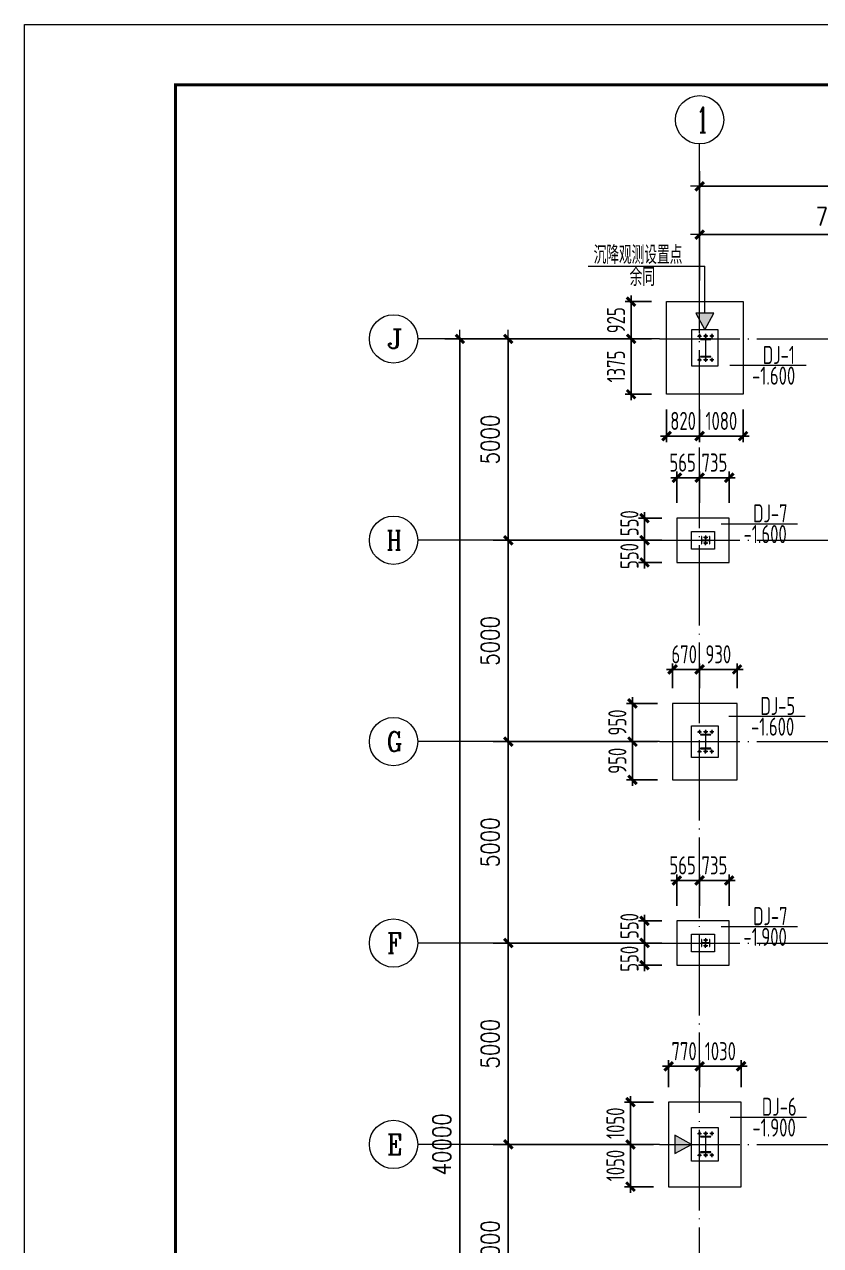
# Model space of a CAD drawing. Header units: millimetres. Extents: x 19781 to 898973, y -947928 to -267362.
# Drawn here: x 19977 to 39746, y -352009 to -321690 of the extents above; entities that cross this region are included whole.
import ezdxf
from ezdxf.enums import TextEntityAlignment as Align

# ---------------------------------------------------------------- set-up
doc = ezdxf.new("R2010")
doc.units = ezdxf.units.MM
doc.header["$LTSCALE"] = 100
doc.linetypes.add('CENTERX2', pattern=[101.599999, 63.5, -12.7, 12.7, -12.7])
doc.linetypes.add('DOTE', pattern=[2.42, 2, -0.2, 0.02, -0.2])
doc.layers.get('0').update_dxf_attribs({"lineweight": 18})
for name, color, linetype, lineweight in [('10', 7, 'Continuous', 18), ('1000', 2, 'Continuous', 18), ('11000', 4, 'Continuous', 18), ('52', 2, 'Continuous', 18), ('AXIS', 3, 'Continuous', 18), ('AXIS_TEXT', 7, 'Continuous', 18), ('BORDER', 7, 'Continuous', 18), ('DIM', 3, 'Continuous', 18), ('DOTE', 1, 'DOTE', 18), ('JC', 7, 'Continuous', 18), ('数字', 3, 'Continuous', 20), ('轴线', 1, 'CENTERX2', 13), ('钢柱', 4, 'Continuous', 20)]:
    doc.layers.add(name, color=color, linetype=linetype, lineweight=lineweight)
doc.styles.add('_HZTXT', font='txt.shx', dxfattribs={"width": 0.7, "bigfont": 'hztxt.shx'})
doc.styles.add('_TCH_AXIS', font='complex.shx', dxfattribs={"bigfont": 'gbcbig.shx'})
doc.styles.add('COMPLEX', font='complex.shx', dxfattribs={"bigfont": 'gbcbig.shx'})
doc.styles.add('dim_font', font='simplex.shx', dxfattribs={"width": 0.8, "bigfont": 'gbcbig.shx'})
doc.styles.add('TSSD_REIN', font='tssdeng.shx', dxfattribs={"width": 0.7, "bigfont": 'hztxt.shx'})
doc.dimstyles.new('DIMN150', dxfattribs={"dimscale": 1.5, "dimtxt": 300, "dimasz": 1, "dimexe": 250, "dimexo": 300, "dimgap": 150, "dimtad": 1, "dimdec": 0, "dimzin": 0, "dimdsep": 46, "dimtxsty": 'dim_font', "dimblk": '_CAXARROW', "dimcen": 0.09, "dimdle": 2, "dimclrt": 7, "dimadec": 0, "dimazin": 0, "dimtfac": 1, "dimtdec": 0, "dimtix": 1, "dimtmove": 2, "dimatfit": 3, "dimfxl": 1, "dimtolj": 1, "dimtzin": 0, "dimarcsym": 0})
doc.dimstyles.new('TSSD_100_100', dxfattribs={"dimtxt": 300, "dimasz": 100, "dimexe": 100, "dimexo": 250, "dimgap": 100, "dimtad": 1, "dimdec": 0, "dimzin": 0, "dimdsep": 46, "dimtxsty": 'TSSD_REIN', "dimblk": 'ARCHTICK', "dimcen": 0, "dimdle": 100, "dimclrt": 7, "dimadec": 0, "dimazin": 0, "dimtfac": 1, "dimtdec": 0, "dimtix": 1, "dimtmove": 2, "dimatfit": 3, "dimfxl": 1, "dimtolj": 1, "dimtzin": 0, "dimarcsym": 0})
pattern_1 = [(45, (0, 0), (-7.0710678, 7.0710678), []), (45, (0, 2.5), (-7.0710678, 7.0710678), [])]

# ---------------------------------------------------------------- blocks, each defined once
blk = doc.blocks.new('_DIMX')
blk.add_line((-150, 0), (150, 0))
blk.add_lwpolyline([(-70, -70, 50, 50, 0), (70, 70, 50, 50, 0)], format="xyseb")
blk = doc.blocks.new('*X1409')
at = {"layer": 'AXIS', "color": 0, "lineweight": -2, "transparency": 16777216}
for p, q in [((35292, -329497), (31617, -329497)), ((31992, -334495), (31992, -329498)), ((35292, -334497), (31617, -334497))]:
    blk.add_line(p, q, dxfattribs=at)
at = {"layer": 'AXIS', "color": 0, "lineweight": -2, "transparency": 16777216, "xscale": 1.5, "yscale": 1.5, "zscale": 1.5}
for p, rotation in [((31992, -329497), 90), ((31992, -334497), 270)]:
    blk.add_blockref('_DIMX', p, dxfattribs=dict(at, rotation=rotation))
at = {"layer": 'AXIS', "color": 7, "transparency": 16777216, "insert": (31542, -331997), "char_height": 450, "width": 3805.71, "attachment_point": 5, "rotation": 90, "style": 'dim_font'}
blk.add_mtext('5000', dxfattribs=at)
blk = doc.blocks.new('_CAXARROW')
blk.add_hatch(color=0).paths.add_polyline_path([(0, 0), (-1, 0.125), (-1, -0.125)], flags=0)
blk = doc.blocks.new('*X1410')
at = {"layer": 'AXIS', "color": 0, "lineweight": -2, "transparency": 16777216}
for p, q in [((36742, -328047), (36742, -326534)), ((43742, -328047), (43742, -326534)), ((36744, -326909), (43741, -326909))]:
    blk.add_line(p, q, dxfattribs=at)
at = {"layer": 'AXIS', "color": 0, "lineweight": -2, "transparency": 16777216, "xscale": 1.5, "yscale": 1.5, "zscale": 1.5, "rotation": 180}
blk.add_blockref('_DIMX', (36742, -326909), dxfattribs=at)
at = {"layer": 'AXIS', "color": 0, "lineweight": -2, "transparency": 16777216, "xscale": 1.5, "yscale": 1.5, "zscale": 1.5}
blk.add_blockref('_DIMX', (43742, -326909), dxfattribs=at)
at = {"layer": 'AXIS', "color": 7, "transparency": 16777216, "insert": (40242, -326459), "char_height": 450, "width": 3805.71, "attachment_point": 5, "style": 'dim_font'}
blk.add_mtext('7000', dxfattribs=at)
blk = doc.blocks.new('_AXISO')
blk.add_circle((0, 0), 0.5)
at = {"layer": 'AXIS_TEXT', "style": 'COMPLEX', "width": 1.04167}
blk.add_attdef('A', (-0.25, -0.28), '', height=0.56, dxfattribs=at)
blk = doc.blocks.new('*X1424')
at = {"layer": 'AXIS', "color": 0, "lineweight": -2, "transparency": 16777216}
for p, q in [((34992, -329497), (30417, -329497)), ((30792, -369495), (30792, -329498)), ((34992, -369497), (30417, -369497))]:
    blk.add_line(p, q, dxfattribs=at)
at = {"layer": 'AXIS', "color": 0, "lineweight": -2, "transparency": 16777216, "xscale": 1.5, "yscale": 1.5, "zscale": 1.5}
for p, rotation in [((30792, -329497), 90), ((30792, -369497), 270)]:
    blk.add_blockref('_DIMX', p, dxfattribs=dict(at, rotation=rotation))
at = {"layer": 'AXIS', "color": 7, "transparency": 16777216, "insert": (30342, -349497), "char_height": 450, "width": 4834.29, "attachment_point": 5, "rotation": 90, "style": 'dim_font'}
blk.add_mtext('40000', dxfattribs=at)
blk = doc.blocks.new('*X1425')
at = {"layer": 'AXIS', "color": 0, "lineweight": -2, "transparency": 16777216}
for p, q in [((36742, -327747), (36742, -325334)), ((134742, -327747), (134742, -325334)), ((36744, -325709), (134741, -325709))]:
    blk.add_line(p, q, dxfattribs=at)
at = {"layer": 'AXIS', "color": 0, "lineweight": -2, "transparency": 16777216, "xscale": 1.5, "yscale": 1.5, "zscale": 1.5, "rotation": 180}
blk.add_blockref('_DIMX', (36742, -325709), dxfattribs=at)
at = {"layer": 'AXIS', "color": 0, "lineweight": -2, "transparency": 16777216, "xscale": 1.5, "yscale": 1.5, "zscale": 1.5}
blk.add_blockref('_DIMX', (134742, -325709), dxfattribs=at)
at = {"layer": 'AXIS', "color": 7, "transparency": 16777216, "insert": (85742, -325259), "char_height": 450, "width": 4834.29, "attachment_point": 5, "style": 'dim_font'}
blk.add_mtext('98000', dxfattribs=at)
blk = doc.blocks.new('*X1426')
at = {"layer": 'AXIS', "color": 0, "lineweight": -2, "transparency": 16777216}
for p, q in [((35292, -334497), (31617, -334497)), ((31992, -339495), (31992, -334498)), ((35292, -339497), (31617, -339497))]:
    blk.add_line(p, q, dxfattribs=at)
at = {"layer": 'AXIS', "color": 0, "lineweight": -2, "transparency": 16777216, "xscale": 1.5, "yscale": 1.5, "zscale": 1.5}
for p, rotation in [((31992, -334497), 90), ((31992, -339497), 270)]:
    blk.add_blockref('_DIMX', p, dxfattribs=dict(at, rotation=rotation))
at = {"layer": 'AXIS', "color": 7, "transparency": 16777216, "insert": (31542, -336997), "char_height": 450, "width": 3805.71, "attachment_point": 5, "rotation": 90, "style": 'dim_font'}
blk.add_mtext('5000', dxfattribs=at)
blk = doc.blocks.new('*X1427')
at = {"layer": 'AXIS', "color": 0, "lineweight": -2, "transparency": 16777216}
for p, q in [((35292, -339497), (31617, -339497)), ((31992, -344495), (31992, -339498)), ((35292, -344497), (31617, -344497))]:
    blk.add_line(p, q, dxfattribs=at)
at = {"layer": 'AXIS', "color": 0, "lineweight": -2, "transparency": 16777216, "xscale": 1.5, "yscale": 1.5, "zscale": 1.5}
for p, rotation in [((31992, -339497), 90), ((31992, -344497), 270)]:
    blk.add_blockref('_DIMX', p, dxfattribs=dict(at, rotation=rotation))
at = {"layer": 'AXIS', "color": 7, "transparency": 16777216, "insert": (31542, -341997), "char_height": 450, "width": 3805.71, "attachment_point": 5, "rotation": 90, "style": 'dim_font'}
blk.add_mtext('5000', dxfattribs=at)
blk = doc.blocks.new('*X1428')
at = {"layer": 'AXIS', "color": 0, "lineweight": -2, "transparency": 16777216}
for p, q in [((35292, -344497), (31617, -344497)), ((31992, -349495), (31992, -344498)), ((35292, -349497), (31617, -349497))]:
    blk.add_line(p, q, dxfattribs=at)
at = {"layer": 'AXIS', "color": 0, "lineweight": -2, "transparency": 16777216, "xscale": 1.5, "yscale": 1.5, "zscale": 1.5}
for p, rotation in [((31992, -344497), 90), ((31992, -349497), 270)]:
    blk.add_blockref('_DIMX', p, dxfattribs=dict(at, rotation=rotation))
at = {"layer": 'AXIS', "color": 7, "transparency": 16777216, "insert": (31542, -346997), "char_height": 450, "width": 3805.71, "attachment_point": 5, "rotation": 90, "style": 'dim_font'}
blk.add_mtext('5000', dxfattribs=at)
blk = doc.blocks.new('*X1429')
at = {"layer": 'AXIS', "color": 0, "lineweight": -2, "transparency": 16777216}
for p, q in [((35292, -349497), (31617, -349497)), ((31992, -354495), (31992, -349498)), ((35292, -354497), (31617, -354497))]:
    blk.add_line(p, q, dxfattribs=at)
at = {"layer": 'AXIS', "color": 0, "lineweight": -2, "transparency": 16777216, "xscale": 1.5, "yscale": 1.5, "zscale": 1.5}
for p, rotation in [((31992, -349497), 90), ((31992, -354497), 270)]:
    blk.add_blockref('_DIMX', p, dxfattribs=dict(at, rotation=rotation))
at = {"layer": 'AXIS', "color": 7, "transparency": 16777216, "insert": (31542, -351997), "char_height": 450, "width": 3805.71, "attachment_point": 5, "rotation": 90, "style": 'dim_font'}
blk.add_mtext('5000', dxfattribs=at)
blk = doc.blocks.new('_ArchTick_0')
at = {"color": 0, "linetype": 'ByBlock'}
blk.add_lwpolyline([(-0.71, -0.71, 0.5, 0.5, 0), (0.71, 0.71, 0.5, 0.5, 0)], format="xyseb", dxfattribs=at)
blk = doc.blocks.new('*X1691')
at = {"layer": 'DIM', "color": 0, "lineweight": -2, "ltscale": 100, "transparency": 16777216}
for p, q in [((35547, -329497), (34890, -329497)), ((35040, -329347), (35040, -331022)), ((35547, -330872), (34890, -330872))]:
    blk.add_line(p, q, dxfattribs=at)
at = {"layer": 'DIM', "color": 0, "lineweight": -2, "ltscale": 100, "transparency": 16777216, "xscale": 150, "yscale": 150, "zscale": 150}
for p, rotation in [((35040, -329497), 90), ((35040, -330872), 270)]:
    blk.add_blockref('_ArchTick_0', p, dxfattribs=dict(at, rotation=rotation))
at = {"layer": 'DIM', "color": 7, "ltscale": 100, "transparency": 16777216, "insert": (34665, -330184), "char_height": 450, "width": 3195, "attachment_point": 5, "rotation": 90, "style": 'TSSD_REIN'}
blk.add_mtext('1375', dxfattribs=at)
blk = doc.blocks.new('_ARCHTICK')
at = {"color": 0, "linetype": 'ByBlock', "const_width": 0.5}
blk.add_lwpolyline([(-0.5, -0.5), (0.5, 0.5)], dxfattribs=at)
blk = doc.blocks.new('*X1692')
at = {"layer": 'DIM', "color": 0, "lineweight": -2, "ltscale": 100, "transparency": 16777216}
for p, q in [((36742, -331247), (36742, -332060)), ((37822, -331247), (37822, -332060)), ((36742, -331910), (36592, -331910)), ((36742, -331910), (37822, -331910)), ((37822, -331910), (37972, -331910))]:
    blk.add_line(p, q, dxfattribs=at)
at = {"layer": 'DIM', "color": 0, "lineweight": -2, "ltscale": 100, "transparency": 16777216, "xscale": 150, "yscale": 150, "zscale": 150}
blk.add_blockref('_ArchTick_0', (36742, -331910), dxfattribs=at)
at = {"layer": 'DIM', "color": 0, "lineweight": -2, "ltscale": 100, "transparency": 16777216, "xscale": 150, "yscale": 150, "zscale": 150, "rotation": 180}
blk.add_blockref('_ArchTick_0', (37822, -331910), dxfattribs=at)
at = {"layer": 'DIM', "color": 7, "ltscale": 100, "transparency": 16777216, "insert": (37282, -331535), "char_height": 450, "width": 3195, "attachment_point": 5, "style": 'TSSD_REIN'}
blk.add_mtext('1080', dxfattribs=at)
blk = doc.blocks.new('*X1693')
at = {"layer": 'DIM', "color": 0, "lineweight": -2, "ltscale": 100, "transparency": 16777216}
for p, q in [((35922, -331247), (35922, -332060)), ((36742, -331247), (36742, -332060)), ((35922, -331910), (35772, -331910)), ((35922, -331910), (36742, -331910)), ((36742, -331910), (36892, -331910))]:
    blk.add_line(p, q, dxfattribs=at)
at = {"layer": 'DIM', "color": 0, "lineweight": -2, "ltscale": 100, "transparency": 16777216, "xscale": 150, "yscale": 150, "zscale": 150}
blk.add_blockref('_ArchTick_0', (35922, -331910), dxfattribs=at)
at = {"layer": 'DIM', "color": 0, "lineweight": -2, "ltscale": 100, "transparency": 16777216, "xscale": 150, "yscale": 150, "zscale": 150, "rotation": 180}
blk.add_blockref('_ArchTick_0', (36742, -331910), dxfattribs=at)
at = {"layer": 'DIM', "color": 7, "ltscale": 100, "transparency": 16777216, "insert": (36332, -331535), "char_height": 450, "width": 2430, "attachment_point": 5, "style": 'TSSD_REIN'}
blk.add_mtext('820', dxfattribs=at)
blk = doc.blocks.new('*X1694')
at = {"layer": 'DIM', "color": 0, "lineweight": -2, "ltscale": 100, "transparency": 16777216}
for p, q in [((35547, -328572), (34890, -328572)), ((35040, -328572), (35040, -328422)), ((35040, -328572), (35040, -329497)), ((35547, -329497), (34890, -329497)), ((35040, -329497), (35040, -329647))]:
    blk.add_line(p, q, dxfattribs=at)
at = {"layer": 'DIM', "color": 0, "lineweight": -2, "ltscale": 100, "transparency": 16777216, "xscale": 150, "yscale": 150, "zscale": 150}
for p, rotation in [((35040, -328572), 270), ((35040, -329497), 90)]:
    blk.add_blockref('_ArchTick_0', p, dxfattribs=dict(at, rotation=rotation))
at = {"layer": 'DIM', "color": 7, "ltscale": 100, "transparency": 16777216, "insert": (34665, -329034), "char_height": 450, "width": 2430, "attachment_point": 5, "rotation": 90, "style": 'TSSD_REIN'}
blk.add_mtext('925', dxfattribs=at)
blk = doc.blocks.new('*X1697')
at = {"layer": 'DIM', "color": 0, "lineweight": -2, "ltscale": 100, "transparency": 16777216}
for p, q in [((35697, -338547), (34925, -338547)), ((35075, -338547), (35075, -338397)), ((35075, -338547), (35075, -339497)), ((35697, -339497), (34925, -339497)), ((35075, -339497), (35075, -339647))]:
    blk.add_line(p, q, dxfattribs=at)
at = {"layer": 'DIM', "color": 0, "lineweight": -2, "ltscale": 100, "transparency": 16777216, "xscale": 150, "yscale": 150, "zscale": 150}
for p, rotation in [((35075, -338547), 270), ((35075, -339497), 90)]:
    blk.add_blockref('_ArchTick_0', p, dxfattribs=dict(at, rotation=rotation))
at = {"layer": 'DIM', "color": 7, "ltscale": 100, "transparency": 16777216, "insert": (34700, -339022), "char_height": 450, "width": 2430, "attachment_point": 5, "rotation": 90, "style": 'TSSD_REIN'}
blk.add_mtext('950', dxfattribs=at)
blk = doc.blocks.new('*X1698')
at = {"layer": 'DIM', "color": 0, "lineweight": -2, "ltscale": 100, "transparency": 16777216}
for p, q in [((36742, -337704), (36592, -337704)), ((36742, -338172), (36742, -337554)), ((36742, -337704), (37672, -337704)), ((37672, -338172), (37672, -337554)), ((37672, -337704), (37822, -337704))]:
    blk.add_line(p, q, dxfattribs=at)
at = {"layer": 'DIM', "color": 0, "lineweight": -2, "ltscale": 100, "transparency": 16777216, "xscale": 150, "yscale": 150, "zscale": 150}
blk.add_blockref('_ArchTick_0', (36742, -337704), dxfattribs=at)
at = {"layer": 'DIM', "color": 0, "lineweight": -2, "ltscale": 100, "transparency": 16777216, "xscale": 150, "yscale": 150, "zscale": 150, "rotation": 180}
blk.add_blockref('_ArchTick_0', (37672, -337704), dxfattribs=at)
at = {"layer": 'DIM', "color": 7, "ltscale": 100, "transparency": 16777216, "insert": (37207, -337329), "char_height": 450, "width": 2430, "attachment_point": 5, "style": 'TSSD_REIN'}
blk.add_mtext('930', dxfattribs=at)
blk = doc.blocks.new('*X1699')
at = {"layer": 'DIM', "color": 0, "lineweight": -2, "ltscale": 100, "transparency": 16777216}
for p, q in [((35922, -337704), (36892, -337704)), ((36072, -338172), (36072, -337554)), ((36742, -338172), (36742, -337554))]:
    blk.add_line(p, q, dxfattribs=at)
at = {"layer": 'DIM', "color": 0, "lineweight": -2, "ltscale": 100, "transparency": 16777216, "xscale": 150, "yscale": 150, "zscale": 150, "rotation": 180}
blk.add_blockref('_ArchTick_0', (36072, -337704), dxfattribs=at)
at = {"layer": 'DIM', "color": 0, "lineweight": -2, "ltscale": 100, "transparency": 16777216, "xscale": 150, "yscale": 150, "zscale": 150}
blk.add_blockref('_ArchTick_0', (36742, -337704), dxfattribs=at)
at = {"layer": 'DIM', "color": 7, "ltscale": 100, "transparency": 16777216, "insert": (36360, -337329), "char_height": 450, "width": 2385, "attachment_point": 5, "style": 'TSSD_REIN'}
blk.add_mtext('670', dxfattribs=at)
blk = doc.blocks.new('*X1700')
at = {"layer": 'DIM', "color": 0, "lineweight": -2, "ltscale": 100, "transparency": 16777216}
for p, q in [((35697, -339497), (34925, -339497)), ((35075, -339497), (35075, -339347)), ((35075, -339497), (35075, -340447)), ((35697, -340447), (34925, -340447)), ((35075, -340447), (35075, -340597))]:
    blk.add_line(p, q, dxfattribs=at)
at = {"layer": 'DIM', "color": 0, "lineweight": -2, "ltscale": 100, "transparency": 16777216, "xscale": 150, "yscale": 150, "zscale": 150}
for p, rotation in [((35075, -339497), 270), ((35075, -340447), 90)]:
    blk.add_blockref('_ArchTick_0', p, dxfattribs=dict(at, rotation=rotation))
at = {"layer": 'DIM', "color": 7, "ltscale": 100, "transparency": 16777216, "insert": (34700, -339972), "char_height": 450, "width": 2430, "attachment_point": 5, "rotation": 90, "style": 'TSSD_REIN'}
blk.add_mtext('950', dxfattribs=at)
blk = doc.blocks.new('*X1705')
at = {"layer": 'DIM', "color": 0, "lineweight": -2, "ltscale": 100, "transparency": 16777216}
for p, q in [((36742, -348072), (36742, -347408)), ((37772, -348072), (37772, -347408)), ((36742, -347558), (36592, -347558)), ((36742, -347558), (37772, -347558)), ((37772, -347558), (37922, -347558))]:
    blk.add_line(p, q, dxfattribs=at)
at = {"layer": 'DIM', "color": 0, "lineweight": -2, "ltscale": 100, "transparency": 16777216, "xscale": 150, "yscale": 150, "zscale": 150}
blk.add_blockref('_ArchTick_0', (36742, -347558), dxfattribs=at)
at = {"layer": 'DIM', "color": 0, "lineweight": -2, "ltscale": 100, "transparency": 16777216, "xscale": 150, "yscale": 150, "zscale": 150, "rotation": 180}
blk.add_blockref('_ArchTick_0', (37772, -347558), dxfattribs=at)
at = {"layer": 'DIM', "color": 7, "ltscale": 100, "transparency": 16777216, "insert": (37257, -347183), "char_height": 450, "width": 3195, "attachment_point": 5, "style": 'TSSD_REIN'}
blk.add_mtext('1030', dxfattribs=at)
blk = doc.blocks.new('*X1706')
at = {"layer": 'DIM', "color": 0, "lineweight": -2, "ltscale": 100, "transparency": 16777216}
for p, q in [((35027, -348447), (35027, -348297)), ((35597, -348447), (34877, -348447)), ((35027, -348447), (35027, -349497)), ((35597, -349497), (34877, -349497)), ((35027, -349497), (35027, -349647))]:
    blk.add_line(p, q, dxfattribs=at)
at = {"layer": 'DIM', "color": 0, "lineweight": -2, "ltscale": 100, "transparency": 16777216, "xscale": 150, "yscale": 150, "zscale": 150}
for p, rotation in [((35027, -348447), 270), ((35027, -349497), 90)]:
    blk.add_blockref('_ArchTick_0', p, dxfattribs=dict(at, rotation=rotation))
at = {"layer": 'DIM', "color": 7, "ltscale": 100, "transparency": 16777216, "insert": (34652, -348972), "char_height": 450, "width": 3195, "attachment_point": 5, "rotation": 90, "style": 'TSSD_REIN'}
blk.add_mtext('1050', dxfattribs=at)
blk = doc.blocks.new('*X1707')
at = {"layer": 'DIM', "color": 0, "lineweight": -2, "ltscale": 100, "transparency": 16777216}
for p, q in [((35597, -349497), (34877, -349497)), ((35027, -349497), (35027, -349347)), ((35027, -349497), (35027, -350547)), ((35597, -350547), (34877, -350547)), ((35027, -350547), (35027, -350697))]:
    blk.add_line(p, q, dxfattribs=at)
at = {"layer": 'DIM', "color": 0, "lineweight": -2, "ltscale": 100, "transparency": 16777216, "xscale": 150, "yscale": 150, "zscale": 150}
for p, rotation in [((35027, -349497), 270), ((35027, -350547), 90)]:
    blk.add_blockref('_ArchTick_0', p, dxfattribs=dict(at, rotation=rotation))
at = {"layer": 'DIM', "color": 7, "ltscale": 100, "transparency": 16777216, "insert": (34652, -350022), "char_height": 450, "width": 3195, "attachment_point": 5, "rotation": 90, "style": 'TSSD_REIN'}
blk.add_mtext('1050', dxfattribs=at)
blk = doc.blocks.new('*X1708')
at = {"layer": 'DIM', "color": 0, "lineweight": -2, "ltscale": 100, "transparency": 16777216}
for p, q in [((35972, -348072), (35972, -347408)), ((36742, -348072), (36742, -347408)), ((35972, -347558), (35822, -347558)), ((35972, -347558), (36742, -347558)), ((36742, -347558), (36892, -347558))]:
    blk.add_line(p, q, dxfattribs=at)
at = {"layer": 'DIM', "color": 0, "lineweight": -2, "ltscale": 100, "transparency": 16777216, "xscale": 150, "yscale": 150, "zscale": 150}
blk.add_blockref('_ArchTick_0', (35972, -347558), dxfattribs=at)
at = {"layer": 'DIM', "color": 0, "lineweight": -2, "ltscale": 100, "transparency": 16777216, "xscale": 150, "yscale": 150, "zscale": 150, "rotation": 180}
blk.add_blockref('_ArchTick_0', (36742, -347558), dxfattribs=at)
at = {"layer": 'DIM', "color": 7, "ltscale": 100, "transparency": 16777216, "insert": (36357, -347183), "char_height": 450, "width": 2430, "attachment_point": 5, "style": 'TSSD_REIN'}
blk.add_mtext('770', dxfattribs=at)
blk = doc.blocks.new('*X1745')
at = {"layer": 'DIM', "color": 0, "lineweight": -2, "ltscale": 100, "transparency": 16777216}
for p, q in [((35375, -343797), (35375, -344647)), ((35802, -343947), (35225, -343947)), ((35802, -344497), (35225, -344497))]:
    blk.add_line(p, q, dxfattribs=at)
at = {"layer": 'DIM', "color": 0, "lineweight": -2, "ltscale": 100, "transparency": 16777216, "xscale": 150, "yscale": 150, "zscale": 150}
for p, rotation in [((35375, -343947), 90), ((35375, -344497), 270)]:
    blk.add_blockref('_ArchTick_0', p, dxfattribs=dict(at, rotation=rotation))
at = {"layer": 'DIM', "color": 7, "ltscale": 100, "transparency": 16777216, "insert": (35000, -344075), "char_height": 450, "width": 2430, "attachment_point": 5, "rotation": 90, "style": 'TSSD_REIN'}
blk.add_mtext('550', dxfattribs=at)
blk = doc.blocks.new('*X1746')
at = {"layer": 'DIM', "color": 0, "lineweight": -2, "ltscale": 100, "transparency": 16777216}
for p, q in [((36177, -343572), (36177, -342794)), ((36742, -343572), (36742, -342794)), ((36027, -342944), (36892, -342944))]:
    blk.add_line(p, q, dxfattribs=at)
at = {"layer": 'DIM', "color": 0, "lineweight": -2, "ltscale": 100, "transparency": 16777216, "xscale": 150, "yscale": 150, "zscale": 150, "rotation": 180}
blk.add_blockref('_ArchTick_0', (36177, -342944), dxfattribs=at)
at = {"layer": 'DIM', "color": 0, "lineweight": -2, "ltscale": 100, "transparency": 16777216, "xscale": 150, "yscale": 150, "zscale": 150}
blk.add_blockref('_ArchTick_0', (36742, -342944), dxfattribs=at)
at = {"layer": 'DIM', "color": 7, "ltscale": 100, "transparency": 16777216, "insert": (36320, -342569), "char_height": 450, "width": 2430, "attachment_point": 5, "style": 'TSSD_REIN'}
blk.add_mtext('565', dxfattribs=at)
blk = doc.blocks.new('*X1747')
at = {"layer": 'DIM', "color": 0, "lineweight": -2, "ltscale": 100, "transparency": 16777216}
for p, q in [((35375, -344347), (35375, -345197)), ((35802, -344497), (35225, -344497)), ((35802, -345047), (35225, -345047))]:
    blk.add_line(p, q, dxfattribs=at)
at = {"layer": 'DIM', "color": 0, "lineweight": -2, "ltscale": 100, "transparency": 16777216, "xscale": 150, "yscale": 150, "zscale": 150}
for p, rotation in [((35375, -344497), 90), ((35375, -345047), 270)]:
    blk.add_blockref('_ArchTick_0', p, dxfattribs=dict(at, rotation=rotation))
at = {"layer": 'DIM', "color": 7, "ltscale": 100, "transparency": 16777216, "insert": (35000, -344889), "char_height": 450, "width": 2430, "attachment_point": 5, "rotation": 90, "style": 'TSSD_REIN'}
blk.add_mtext('550', dxfattribs=at)
blk = doc.blocks.new('*X1748')
at = {"layer": 'DIM', "color": 0, "lineweight": -2, "ltscale": 100, "transparency": 16777216}
for p, q in [((36742, -343572), (36742, -342794)), ((37477, -343572), (37477, -342794)), ((36742, -342944), (36592, -342944)), ((36742, -342944), (37477, -342944)), ((37477, -342944), (37627, -342944))]:
    blk.add_line(p, q, dxfattribs=at)
at = {"layer": 'DIM', "color": 0, "lineweight": -2, "ltscale": 100, "transparency": 16777216, "xscale": 150, "yscale": 150, "zscale": 150}
blk.add_blockref('_ArchTick_0', (36742, -342944), dxfattribs=at)
at = {"layer": 'DIM', "color": 0, "lineweight": -2, "ltscale": 100, "transparency": 16777216, "xscale": 150, "yscale": 150, "zscale": 150, "rotation": 180}
blk.add_blockref('_ArchTick_0', (37477, -342944), dxfattribs=at)
at = {"layer": 'DIM', "color": 7, "ltscale": 100, "transparency": 16777216, "insert": (37110, -342569), "char_height": 450, "width": 2430, "attachment_point": 5, "style": 'TSSD_REIN'}
blk.add_mtext('735', dxfattribs=at)
blk = doc.blocks.new('*X1753')
at = {"layer": 'DIM', "color": 0, "lineweight": -2, "ltscale": 100, "transparency": 16777216}
for p, q in [((35375, -333797), (35375, -334647)), ((35802, -333947), (35225, -333947)), ((35802, -334497), (35225, -334497))]:
    blk.add_line(p, q, dxfattribs=at)
at = {"layer": 'DIM', "color": 0, "lineweight": -2, "ltscale": 100, "transparency": 16777216, "xscale": 150, "yscale": 150, "zscale": 150}
for p, rotation in [((35375, -333947), 90), ((35375, -334497), 270)]:
    blk.add_blockref('_ArchTick_0', p, dxfattribs=dict(at, rotation=rotation))
at = {"layer": 'DIM', "color": 7, "ltscale": 100, "transparency": 16777216, "insert": (35000, -334075), "char_height": 450, "width": 2430, "attachment_point": 5, "rotation": 90, "style": 'TSSD_REIN'}
blk.add_mtext('550', dxfattribs=at)
blk = doc.blocks.new('*X1754')
at = {"layer": 'DIM', "color": 0, "lineweight": -2, "ltscale": 100, "transparency": 16777216}
for p, q in [((36177, -333572), (36177, -332794)), ((36742, -333572), (36742, -332794)), ((36027, -332944), (36892, -332944))]:
    blk.add_line(p, q, dxfattribs=at)
at = {"layer": 'DIM', "color": 0, "lineweight": -2, "ltscale": 100, "transparency": 16777216, "xscale": 150, "yscale": 150, "zscale": 150, "rotation": 180}
blk.add_blockref('_ArchTick_0', (36177, -332944), dxfattribs=at)
at = {"layer": 'DIM', "color": 0, "lineweight": -2, "ltscale": 100, "transparency": 16777216, "xscale": 150, "yscale": 150, "zscale": 150}
blk.add_blockref('_ArchTick_0', (36742, -332944), dxfattribs=at)
at = {"layer": 'DIM', "color": 7, "ltscale": 100, "transparency": 16777216, "insert": (36320, -332569), "char_height": 450, "width": 2430, "attachment_point": 5, "style": 'TSSD_REIN'}
blk.add_mtext('565', dxfattribs=at)
blk = doc.blocks.new('*X1755')
at = {"layer": 'DIM', "color": 0, "lineweight": -2, "ltscale": 100, "transparency": 16777216}
for p, q in [((35375, -334347), (35375, -335197)), ((35802, -334497), (35225, -334497)), ((35802, -335047), (35225, -335047))]:
    blk.add_line(p, q, dxfattribs=at)
at = {"layer": 'DIM', "color": 0, "lineweight": -2, "ltscale": 100, "transparency": 16777216, "xscale": 150, "yscale": 150, "zscale": 150}
for p, rotation in [((35375, -334497), 90), ((35375, -335047), 270)]:
    blk.add_blockref('_ArchTick_0', p, dxfattribs=dict(at, rotation=rotation))
at = {"layer": 'DIM', "color": 7, "ltscale": 100, "transparency": 16777216, "insert": (35000, -334889), "char_height": 450, "width": 2430, "attachment_point": 5, "rotation": 90, "style": 'TSSD_REIN'}
blk.add_mtext('550', dxfattribs=at)
blk = doc.blocks.new('*X1756')
at = {"layer": 'DIM', "color": 0, "lineweight": -2, "ltscale": 100, "transparency": 16777216}
for p, q in [((36742, -333572), (36742, -332794)), ((37477, -333572), (37477, -332794)), ((36742, -332944), (36592, -332944)), ((36742, -332944), (37477, -332944)), ((37477, -332944), (37627, -332944))]:
    blk.add_line(p, q, dxfattribs=at)
at = {"layer": 'DIM', "color": 0, "lineweight": -2, "ltscale": 100, "transparency": 16777216, "xscale": 150, "yscale": 150, "zscale": 150}
blk.add_blockref('_ArchTick_0', (36742, -332944), dxfattribs=at)
at = {"layer": 'DIM', "color": 0, "lineweight": -2, "ltscale": 100, "transparency": 16777216, "xscale": 150, "yscale": 150, "zscale": 150, "rotation": 180}
blk.add_blockref('_ArchTick_0', (37477, -332944), dxfattribs=at)
at = {"layer": 'DIM', "color": 7, "ltscale": 100, "transparency": 16777216, "insert": (37110, -332569), "char_height": 450, "width": 2430, "attachment_point": 5, "style": 'TSSD_REIN'}
blk.add_mtext('735', dxfattribs=at)

msp = doc.modelspace()

# ---------------------------------------------------------------- hatches: boundary and pattern name
h = msp.add_hatch(color=256)
edge = h.paths.add_edge_path(flags=0)
edge.add_arc((36737.21, -329427), 26, 0, 360)
h = msp.add_hatch(color=256)
edge = h.paths.add_edge_path(flags=0)
edge.add_arc((36892.21, -329427), 26, 0, 360)
h = msp.add_hatch(color=256)
edge = h.paths.add_edge_path(flags=0)
edge.add_arc((37047.21, -329427), 26, 0, 360)
h = msp.add_hatch(color=256)
edge = h.paths.add_edge_path(flags=0)
edge.add_arc((36737.21, -330017), 26, 0, 360)
h = msp.add_hatch(color=256)
edge = h.paths.add_edge_path(flags=0)
edge.add_arc((36892.21, -330017), 26, 0, 360)
h = msp.add_hatch(color=256)
edge = h.paths.add_edge_path(flags=0)
edge.add_arc((37047.21, -330017), 26, 0, 360)
h = msp.add_hatch(color=256)
edge = h.paths.add_edge_path(flags=0)
edge.add_arc((36892.21, -334427), 26, 0, 360)
h = msp.add_hatch(color=256)
edge = h.paths.add_edge_path(flags=0)
edge.add_arc((36892.21, -334567), 26, 0, 360)
h = msp.add_hatch(color=256)
edge = h.paths.add_edge_path(flags=0)
edge.add_arc((36737.21, -339252), 26, 0, 360)
h = msp.add_hatch(color=256)
edge = h.paths.add_edge_path(flags=0)
edge.add_arc((36892.21, -339252), 26, 0, 360)
h = msp.add_hatch(color=256)
edge = h.paths.add_edge_path(flags=0)
edge.add_arc((37047.21, -339252), 26, 0, 360)
h = msp.add_hatch(color=256)
edge = h.paths.add_edge_path(flags=0)
edge.add_arc((36737.21, -339742), 26, 0, 360)
h = msp.add_hatch(color=256)
edge = h.paths.add_edge_path(flags=0)
edge.add_arc((36892.21, -339742), 26, 0, 360)
h = msp.add_hatch(color=256)
edge = h.paths.add_edge_path(flags=0)
edge.add_arc((37047.21, -339742), 26, 0, 360)
h = msp.add_hatch(color=256)
edge = h.paths.add_edge_path(flags=0)
edge.add_arc((36892.21, -344427), 26, 0, 360)
h = msp.add_hatch(color=256)
edge = h.paths.add_edge_path(flags=0)
edge.add_arc((36892.21, -344567), 26, 0, 360)
h = msp.add_hatch(color=256)
edge = h.paths.add_edge_path(flags=0)
edge.add_arc((36737.21, -349227), 26, 0, 360)
h = msp.add_hatch(color=256)
edge = h.paths.add_edge_path(flags=0)
edge.add_arc((36892.21, -349227), 26, 0, 360)
h = msp.add_hatch(color=256)
edge = h.paths.add_edge_path(flags=0)
edge.add_arc((37047.21, -349227), 26, 0, 360)
h = msp.add_hatch(color=256)
edge = h.paths.add_edge_path(flags=0)
edge.add_arc((36737.21, -349767), 26, 0, 360)
h = msp.add_hatch(color=256)
edge = h.paths.add_edge_path(flags=0)
edge.add_arc((36892.21, -349767), 26, 0, 360)
h = msp.add_hatch(color=256)
edge = h.paths.add_edge_path(flags=0)
edge.add_arc((37047.21, -349767), 26, 0, 360)
at = {"layer": '10', "ltscale": 100}
h = msp.add_hatch(dxfattribs=at)
h.set_pattern_fill('金属', color=256, style=0, pattern_type=0)
h.set_pattern_definition([(45, (0, 0), (-7.0710678, 7.0710678), []), (45, (0, 2.5), (-7.0710678, 7.0710678), [])])
h.paths.add_polyline_path([(36896.21, -329509), (37022.21, -329509), (37022.21, -329497), (36762.21, -329497), (36762.21, -329509), (36888.21, -329509), (36888.21, -329935), (36762.21, -329935), (36762.21, -329947), (37022.21, -329947), (37022.21, -329935), (36896.21, -329935)], flags=0)
h = msp.add_hatch(dxfattribs=at)
h.set_pattern_fill('金属', color=256, style=0, pattern_type=0)
h.set_pattern_definition(pattern_1)
h.paths.add_polyline_path([(36984.21, -334500), (36984.21, -334587), (36992.21, -334587), (36992.21, -334407), (36984.21, -334407), (36984.21, -334494), (36800.21, -334494), (36800.21, -334407), (36792.21, -334407), (36792.21, -334587), (36800.21, -334587), (36800.21, -334500)], flags=0)
h = msp.add_hatch(dxfattribs=at)
h.set_pattern_fill('金属', color=256, style=0, pattern_type=0)
h.set_pattern_definition([(45, (0, 0), (-7.0710678, 7.0710678), []), (45, (0, 2.5), (-7.0710678, 7.0710678), [])])
h.paths.add_polyline_path([(36896.21, -339332), (37017.21, -339332), (37017.21, -339322), (36767.21, -339322), (36767.21, -339332), (36888.21, -339332), (36888.21, -339662), (36767.21, -339662), (36767.21, -339672), (37017.21, -339672), (37017.21, -339662), (36896.21, -339662)], flags=0)
h = msp.add_hatch(dxfattribs=at)
h.set_pattern_fill('金属', color=256, style=0, pattern_type=0)
h.set_pattern_definition(pattern_1)
h.paths.add_polyline_path([(36984.21, -344500), (36984.21, -344587), (36992.21, -344587), (36992.21, -344407), (36984.21, -344407), (36984.21, -344494), (36800.21, -344494), (36800.21, -344407), (36792.21, -344407), (36792.21, -344587), (36800.21, -344587), (36800.21, -344500)], flags=0)
h = msp.add_hatch(dxfattribs=at)
h.set_pattern_fill('金属', color=256, style=0, pattern_type=0)
h.set_pattern_definition(pattern_1)
h.paths.add_polyline_path([(36896.21, -349309), (37017.21, -349309), (37017.21, -349297), (36767.21, -349297), (36767.21, -349309), (36888.21, -349309), (36888.21, -349685), (36767.21, -349685), (36767.21, -349697), (37017.21, -349697), (37017.21, -349685), (36896.21, -349685)], flags=0)
at = {"layer": '52', "ltscale": 100}
for points in [[(37098.32, -328861.17), (36646.09, -328861.17), (36872.21, -329277)], [(36126.38, -349270.89), (36126.38, -349723.11), (36542.21, -349497)]]:
    msp.add_hatch(color=256, dxfattribs=at).paths.add_polyline_path(points, flags=0)

# ---------------------------------------------------------------- linework, layer by layer
at = {"layer": '1000', "ltscale": 100}
for points in [[(37202.21, -329277), (36542.21, -329277), (36542.21, -330167), (37202.21, -330167)], [(37112.21, -334717), (36542.21, -334717), (36542.21, -334277), (37112.21, -334277)], [(36542.21, -339892), (36542.21, -339102), (37202.21, -339102), (37202.21, -339892)], [(37112.21, -344717), (36542.21, -344717), (36542.21, -344277), (37112.21, -344277)], [(36542.21, -349077), (37202.21, -349077), (37202.21, -349917), (36542.21, -349917)]]:
    msp.add_lwpolyline(points, close=True, dxfattribs=at)
at = {"layer": '11000'}
for centre in [(36737.21, -329427), (36892.21, -329427), (37047.21, -329427), (36737.21, -330017), (36892.21, -330017), (37047.21, -330017), (36892.21, -334427), (36892.21, -334567), (36737.21, -339252), (36892.21, -339252), (37047.21, -339252), (36737.21, -339742), (36892.21, -339742), (37047.21, -339742), (36892.21, -344427), (36892.21, -344567), (36737.21, -349227), (36892.21, -349227), (37047.21, -349227), (36737.21, -349767), (36892.21, -349767), (37047.21, -349767)]:
    msp.add_circle(centre, 26, dxfattribs=at)
at = {"layer": '52', "ltscale": 100}
for p in [(33973.21, -327694.7), (36872.21, -328861.17)]:
    msp.add_line(p, (36872.21, -327694.7), dxfattribs=at)
for points in [[(37098.32, -328861.17), (36646.09, -328861.17), (36872.21, -329277)], [(36126.38, -349270.89), (36126.38, -349723.11), (36542.21, -349497)]]:
    msp.add_lwpolyline(points, close=True, dxfattribs=at)
at = {"layer": 'AXIS'}
for p, q in [((36742.21, -328497), (36742.21, -324659)), ((35742.21, -329497), (29742.21, -329497)), ((35742.21, -334497), (29742.21, -334497)), ((35742.21, -339497), (29742.21, -339497)), ((35742.21, -344497), (29742.21, -344497)), ((35742.21, -349497), (29742.21, -349497))]:
    msp.add_line(p, q, dxfattribs=at)
at = {"layer": 'BORDER'}
msp.add_lwpolyline([(19977, -384690.47), (19977, -321690.47), (153627, -321690.47), (153627, -384690.47)], close=True, dxfattribs=at)
msp.add_lwpolyline([(23727, -383190.47, 75, 75, 0), (23727, -323190.47, 75, 75, 0), (152127, -323190.47, 75, 75, 0), (152127, -383190.47, 75, 75, 0)], format="xyseb", close=True, dxfattribs=at)
at = {"layer": 'DOTE', "linetype": 'DOTE', "ltscale": 10}
for p, q in [((36742.21, -370497), (36742.21, -328497)), ((35742.21, -329497), (135742.21, -329497)), ((35742.21, -334497), (135742.21, -334497)), ((35742.21, -339497), (135742.21, -339497)), ((35742.21, -344497), (135742.21, -344497)), ((35742.21, -349497), (135742.21, -349497))]:
    msp.add_line(p, q, dxfattribs=at)
at = {"layer": 'JC', "ltscale": 100}
for points in [[(37822.21, -330872), (35922.21, -330872), (35922.21, -328572), (37822.21, -328572)], [(37477.21, -333947), (36177.21, -333947), (36177.21, -335047), (37477.21, -335047)], [(37672.21, -338547), (36072.21, -338547), (36072.21, -340447), (37672.21, -340447)], [(37477.21, -343947), (36177.21, -343947), (36177.21, -345047), (37477.21, -345047)], [(37772.21, -348447), (35972.21, -348447), (35972.21, -350547), (37772.21, -350547)]]:
    msp.add_lwpolyline(points, close=True, dxfattribs=at)
at = {"layer": '数字', "ltscale": 100}
for p, q in [((37489.21, -330153), (39384.21, -330153)), ((37278.21, -334086), (39173.21, -334086)), ((37464.21, -338867), (39359.21, -338867)), ((37278.21, -344086), (39173.21, -344086)), ((37500.21, -348819), (39395.21, -348819))]:
    msp.add_line(p, q, dxfattribs=at)
at = {"layer": '轴线'}
for p, q in [((36686.21, -329427), (36788.21, -329427)), ((36737.21, -329376), (36737.21, -329478)), ((36943.21, -329427), (36841.21, -329427)), ((36892.21, -329376), (36892.21, -329478)), ((37098.21, -329427), (36996.21, -329427)), ((37047.21, -329376), (37047.21, -329478)), ((36686.21, -330017), (36788.21, -330017)), ((36737.21, -329966), (36737.21, -330068)), ((36943.21, -330017), (36841.21, -330017)), ((36892.21, -329966), (36892.21, -330068)), ((37098.21, -330017), (36996.21, -330017)), ((37047.21, -329966), (37047.21, -330068)), ((36892.21, -334376), (36892.21, -334478)), ((36943.21, -334427), (36841.21, -334427)), ((36943.21, -334567), (36841.21, -334567)), ((36892.21, -334618), (36892.21, -334516)), ((36686.21, -339252), (36788.21, -339252)), ((36737.21, -339201), (36737.21, -339303)), ((36943.21, -339252), (36841.21, -339252)), ((36892.21, -339201), (36892.21, -339303)), ((37098.21, -339252), (36996.21, -339252)), ((37047.21, -339201), (37047.21, -339303)), ((36686.21, -339742), (36788.21, -339742)), ((36737.21, -339793), (36737.21, -339691)), ((36943.21, -339742), (36841.21, -339742)), ((36892.21, -339793), (36892.21, -339691)), ((37098.21, -339742), (36996.21, -339742)), ((37047.21, -339793), (37047.21, -339691)), ((36892.21, -344376), (36892.21, -344478)), ((36943.21, -344427), (36841.21, -344427)), ((36943.21, -344567), (36841.21, -344567)), ((36892.21, -344618), (36892.21, -344516)), ((36686.21, -349227), (36788.21, -349227)), ((36737.21, -349176), (36737.21, -349278)), ((36943.21, -349227), (36841.21, -349227)), ((36892.21, -349176), (36892.21, -349278)), ((37098.21, -349227), (36996.21, -349227)), ((37047.21, -349176), (37047.21, -349278)), ((36686.21, -349767), (36788.21, -349767)), ((36737.21, -349716), (36737.21, -349818)), ((36943.21, -349767), (36841.21, -349767)), ((36892.21, -349716), (36892.21, -349818)), ((37098.21, -349767), (36996.21, -349767)), ((37047.21, -349716), (37047.21, -349818))]:
    msp.add_line(p, q, dxfattribs=at)
at = {"layer": '钢柱', "ltscale": 100}
for points in [[(36896.21, -329509), (37022.21, -329509), (37022.21, -329497), (36762.21, -329497), (36762.21, -329509), (36888.21, -329509), (36888.21, -329935), (36762.21, -329935), (36762.21, -329947), (37022.21, -329947), (37022.21, -329935), (36896.21, -329935)], [(36984.21, -334500), (36984.21, -334587), (36992.21, -334587), (36992.21, -334407), (36984.21, -334407), (36984.21, -334494), (36800.21, -334494), (36800.21, -334407), (36792.21, -334407), (36792.21, -334587), (36800.21, -334587), (36800.21, -334500)], [(36896.21, -339332), (37017.21, -339332), (37017.21, -339322), (36767.21, -339322), (36767.21, -339332), (36888.21, -339332), (36888.21, -339662), (36767.21, -339662), (36767.21, -339672), (37017.21, -339672), (37017.21, -339662), (36896.21, -339662)], [(36984.21, -344500), (36984.21, -344587), (36992.21, -344587), (36992.21, -344407), (36984.21, -344407), (36984.21, -344494), (36800.21, -344494), (36800.21, -344407), (36792.21, -344407), (36792.21, -344587), (36800.21, -344587), (36800.21, -344500)], [(36896.21, -349309), (37017.21, -349309), (37017.21, -349297), (36767.21, -349297), (36767.21, -349309), (36888.21, -349309), (36888.21, -349685), (36767.21, -349685), (36767.21, -349697), (37017.21, -349697), (37017.21, -349685), (36896.21, -349685)]]:
    msp.add_lwpolyline(points, close=True, dxfattribs=at)

# ---------------------------------------------------------------- block references
at = {"layer": 'AXIS'}
ref = msp.add_blockref('_AXISO', (36742.21, -324059), dxfattribs=dict(at, xscale=1200, yscale=1200, zscale=1200))
ref.add_attrib('A', '1', (36667.87, -324371.2), dxfattribs={"layer": 'AXIS_TEXT', "height": 624.39, "style": '_TCH_AXIS', "width": 0.555556})
ref = msp.add_blockref('_AXISO', (29142.21, -329497), dxfattribs=dict(at, xscale=1200, yscale=1200, zscale=1200))
ref.add_attrib('A', 'J', (28970.51, -329737.37), dxfattribs={"layer": 'AXIS_TEXT', "height": 480.75, "style": '_TCH_AXIS', "width": 1.36364})
ref = msp.add_blockref('_AXISO', (29142.21, -334497), dxfattribs=dict(at, xscale=1200, yscale=1200, zscale=1200))
ref.add_attrib('A', 'H', (28970.51, -334737.37), dxfattribs={"layer": 'AXIS_TEXT', "height": 480.75, "style": '_TCH_AXIS', "width": 0.75})
ref = msp.add_blockref('_AXISO', (29142.21, -339497), dxfattribs=dict(at, xscale=1200, yscale=1200, zscale=1200))
ref.add_attrib('A', 'G', (28970.51, -339737.37), dxfattribs={"layer": 'AXIS_TEXT', "height": 480.75, "style": '_TCH_AXIS', "width": 0.833333})
ref = msp.add_blockref('_AXISO', (29142.21, -344497), dxfattribs=dict(at, xscale=1200, yscale=1200, zscale=1200))
ref.add_attrib('A', 'F', (28985.56, -344750.04), dxfattribs={"layer": 'AXIS_TEXT', "height": 506.08, "style": '_TCH_AXIS', "width": 0.8125})
ref = msp.add_blockref('_AXISO', (29142.21, -349497), dxfattribs=dict(at, xscale=1200, yscale=1200, zscale=1200))
ref.add_attrib('A', 'E', (28985.56, -349750.04), dxfattribs={"layer": 'AXIS_TEXT', "height": 506.08, "style": '_TCH_AXIS', "width": 0.8125})

# ---------------------------------------------------------------- texts
at = {"layer": '52', "style": '_HZTXT', "width": 0.7}
for s, p in [('沉降观测设置点', (34109.92, -327637.1)), ('余同', (35003.96, -328185.17))]:
    msp.add_text(s, height=450, dxfattribs=at).set_placement(p)
at = {"layer": '数字', "ltscale": 100, "style": 'TSSD_REIN', "width": 0.7}
for s, p in [('DJ-1', (38709.14, -329896.29)), ('-1.600', (38580.14, -330411.29)), ('DJ-7', (38498.14, -333829.29)), ('-1.600', (38369.14, -334344.29)), ('DJ-5', (38684.14, -338610.29)), ('-1.600', (38555.14, -339125.29)), ('DJ-7', (38498.14, -343829.29)), ('-1.900', (38369.14, -344344.29)), ('DJ-6', (38720.14, -348562.29)), ('-1.900', (38591.14, -349077.29))]:
    msp.add_text(s, height=450, dxfattribs=at).set_placement(p, align=Align.MIDDLE_CENTER)

# ---------------------------------------------------------------- dimensions: what is measured, and where the dimension line sits
at = {"layer": 'AXIS'}
for base, p1, p2, picture, middle in [((134742.21, -325709), (36742.21, -328197), (134742.21, -328197), '*X1425', (85742.21, -325259)), ((43742.21, -326909), (36742.21, -328497), (43742.21, -328497), '*X1410', (40242.21, -326459))]:
    dim = msp.add_linear_dim(base=base, p1=p1, p2=p2, dimstyle='DIMN150', override={"dimsah": 1, "dimtzin": 0}, dxfattribs=at)
    dim.commit()
    dim.dimension.update_dxf_attribs({"geometry": picture, "text_midpoint": middle})
for base, p1, p2, picture, middle in [((30792.21, -329497), (35442.21, -369497), (35442.21, -329497), '*X1424', (30342.21, -349497)), ((31992.21, -329497), (35742.21, -334497), (35742.21, -329497), '*X1409', (31542.21, -331997)), ((31992.21, -334497), (35742.21, -339497), (35742.21, -334497), '*X1426', (31542.21, -336997)), ((31992.21, -339497), (35742.21, -344497), (35742.21, -339497), '*X1427', (31542.21, -341997)), ((31992.21, -344497), (35742.21, -349497), (35742.21, -344497), '*X1428', (31542.21, -346997)), ((31992.21, -349497), (35742.21, -354497), (35742.21, -349497), '*X1429', (31542.21, -351997))]:
    dim = msp.add_linear_dim(base=base, p1=p1, p2=p2, angle=90, dimstyle='DIMN150', override={"dimsah": 1, "dimtzin": 0}, dxfattribs=at)
    dim.commit()
    dim.dimension.update_dxf_attribs({"geometry": picture, "text_midpoint": middle})
at = {"layer": 'DIM', "ltscale": 100}
for base, p1, p2, angle, picture, middle in [((35040.2, -329497), (35922.21, -328572), (35922.21, -329497), 270, '*X1694', (34665.2, -329034.5)), ((35040.2, -330872), (35922.21, -329497), (35922.21, -330872), 270, '*X1691', (34665.2, -330184.5)), ((35075.46, -339497), (36072.21, -338547), (36072.21, -339497), 270, '*X1697', (34700.46, -339022)), ((35075.46, -340447), (36072.21, -339497), (36072.21, -340447), 270, '*X1700', (34700.46, -339972)), ((36742.21, -347557.55), (35972.21, -348447), (36742.21, -348447), 0, '*X1708', (36357.21, -347182.55)), ((35026.9, -349497), (35972.21, -348447), (35972.21, -349497), 270, '*X1706', (34651.9, -348972)), ((35026.9, -350547), (35972.21, -349497), (35972.21, -350547), 270, '*X1707', (34651.9, -350022))]:
    dim = msp.add_linear_dim(base=base, p1=p1, p2=p2, angle=angle, dimstyle='TSSD_100_100', override={"dimscale": 1.5, "dimsah": 1, "dimtzin": 0}, dxfattribs=at)
    dim.commit()
    dim.dimension.update_dxf_attribs({"geometry": picture, "text_midpoint": middle})
for base, p1, p2, picture, middle in [((36742.21, -331910.09), (35922.21, -330872), (36742.21, -330872), '*X1693', (36332.21, -331535.09)), ((37822.21, -331910.09), (36742.21, -330872), (37822.21, -330872), '*X1692', (37282.21, -331535.09)), ((37477.21, -332943.59), (36742.21, -333947), (37477.21, -333947), '*X1756', (37109.71, -332568.59)), ((37672.21, -337703.54), (36742.21, -338547), (37672.21, -338547), '*X1698', (37207.21, -337328.54)), ((37477.21, -342943.59), (36742.21, -343947), (37477.21, -343947), '*X1748', (37109.71, -342568.59)), ((37772.21, -347557.55), (36742.21, -348447), (37772.21, -348447), '*X1705', (37257.21, -347182.55))]:
    dim = msp.add_linear_dim(base=base, p1=p1, p2=p2, dimstyle='TSSD_100_100', override={"dimscale": 1.5, "dimsah": 1, "dimtzin": 0}, dxfattribs=at)
    dim.commit()
    dim.dimension.update_dxf_attribs({"geometry": picture, "text_midpoint": middle})
for base, p1, p2, angle, picture, middle in [((36742.21, -332943.59), (36177.21, -333947), (36742.21, -333947), 0, '*X1754', (36320.09, -332568.59)), ((35375.2, -334497), (36177.21, -333947), (36177.21, -334497), 270, '*X1753', (35000.2, -334074.88)), ((35375.2, -335047), (36177.21, -334497), (36177.21, -335047), 270, '*X1755', (35000.2, -334889.11)), ((36742.21, -337703.54), (36072.21, -338547), (36742.21, -338547), 0, '*X1699', (36360.09, -337328.54)), ((36742.21, -342943.59), (36177.21, -343947), (36742.21, -343947), 0, '*X1746', (36320.09, -342568.59)), ((35375.2, -344497), (36177.21, -343947), (36177.21, -344497), 270, '*X1745', (35000.2, -344074.88)), ((35375.2, -345047), (36177.21, -344497), (36177.21, -345047), 270, '*X1747', (35000.2, -344889.11))]:
    dim = msp.add_linear_dim(base=base, p1=p1, p2=p2, angle=angle, dimstyle='TSSD_100_100', override={"dimscale": 1.5, "dimsah": 1, "dimtzin": 0}, dxfattribs=at)
    dim.commit()
    dim.dimension.update_dxf_attribs({"geometry": picture, "text_midpoint": middle, "dimtype": 160})

doc.saveas('drawing.dxf')
